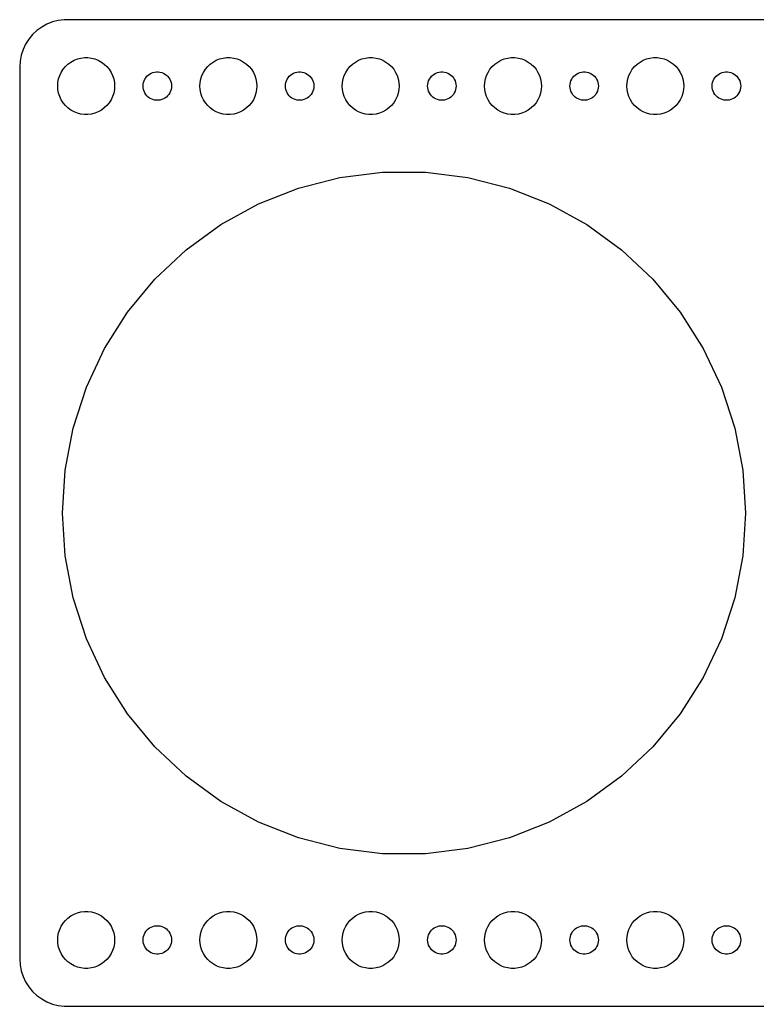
# Model space of a CAD drawing. Header units: metres. Extents: x -194 to 194, y -52 to 52.
# Drawn here: x -194.5 to -116.8, y -52 to 52 of the extents above; entities that cross this region are included whole.
import ezdxf

# ---------------------------------------------------------------- set-up
doc = ezdxf.new("R2010")
doc.units = ezdxf.units.M

msp = doc.modelspace()

# ---------------------------------------------------------------- linework, layer by layer
for p, q in [((-189.814, 51.9901), (-190.437, 51.9114)), ((189.814, 51.9901), (-189.814, 51.9901)), ((-192.179, 51.2216), (-192.687, 50.8526)), ((-191.629, 51.5241), (-192.179, 51.2216)), ((-191.045, 51.7553), (-191.629, 51.5241)), ((-190.437, 51.9114), (-191.045, 51.7553)), ((-193.545, 49.9389), (-193.882, 49.4088)), ((-193.145, 50.4227), (-193.545, 49.9389)), ((-192.687, 50.8526), (-193.145, 50.4227)), ((-193.882, 49.4088), (-194.149, 48.8406)), ((-194.343, 48.2434), (-194.461, 47.6267)), ((-194.149, 48.8406), (-194.343, 48.2434)), ((-188.777, 47.7145), (-188.427, 47.8532)), ((-188.427, 47.8532), (-188.062, 47.9469)), ((-188.062, 47.9469), (-187.688, 47.9941)), ((-187.688, 47.9941), (-187.312, 47.9941)), ((-187.312, 47.9941), (-186.938, 47.9469)), ((-186.938, 47.9469), (-186.573, 47.8532)), ((-186.573, 47.8532), (-186.223, 47.7145)), ((-173.777, 47.7145), (-173.427, 47.8532)), ((-173.427, 47.8532), (-173.062, 47.9469)), ((-173.062, 47.9469), (-172.688, 47.9941)), ((-172.688, 47.9941), (-172.312, 47.9941)), ((-172.312, 47.9941), (-171.938, 47.9469)), ((-171.938, 47.9469), (-171.573, 47.8532)), ((-171.573, 47.8532), (-171.223, 47.7145)), ((-158.777, 47.7145), (-158.427, 47.8532)), ((-158.427, 47.8532), (-158.062, 47.9469)), ((-158.062, 47.9469), (-157.688, 47.9941)), ((-157.688, 47.9941), (-157.312, 47.9941)), ((-157.312, 47.9941), (-156.938, 47.9469)), ((-156.938, 47.9469), (-156.573, 47.8532)), ((-156.573, 47.8532), (-156.223, 47.7145)), ((-143.777, 47.7145), (-143.427, 47.8532)), ((-143.427, 47.8532), (-143.062, 47.9469)), ((-143.062, 47.9469), (-142.688, 47.9941)), ((-142.688, 47.9941), (-142.312, 47.9941)), ((-142.312, 47.9941), (-141.938, 47.9469)), ((-141.938, 47.9469), (-141.573, 47.8532)), ((-141.573, 47.8532), (-141.223, 47.7145)), ((-128.777, 47.7145), (-128.427, 47.8532)), ((-128.427, 47.8532), (-128.062, 47.9469)), ((-128.062, 47.9469), (-127.688, 47.9941)), ((-127.688, 47.9941), (-127.312, 47.9941)), ((-127.312, 47.9941), (-126.938, 47.9469)), ((-126.938, 47.9469), (-126.573, 47.8532)), ((-126.573, 47.8532), (-126.223, 47.7145)), ((-194.461, 47.6267), (-194.5, 47)), ((-194.5, 47), (-194.5, -47)), ((-189.927, 46.7634), (-189.687, 47.0536)), ((-189.687, 47.0536), (-189.412, 47.3115)), ((-189.412, 47.3115), (-189.107, 47.533)), ((-189.107, 47.533), (-188.777, 47.7145)), ((-186.223, 47.7145), (-185.893, 47.533)), ((-185.893, 47.533), (-185.588, 47.3115)), ((-185.588, 47.3115), (-185.313, 47.0536)), ((-185.313, 47.0536), (-185.073, 46.7634)), ((-174.927, 46.7634), (-174.687, 47.0536)), ((-174.687, 47.0536), (-174.412, 47.3115)), ((-174.412, 47.3115), (-174.107, 47.533)), ((-174.107, 47.533), (-173.777, 47.7145)), ((-171.223, 47.7145), (-170.893, 47.533)), ((-170.893, 47.533), (-170.588, 47.3115)), ((-170.588, 47.3115), (-170.313, 47.0536)), ((-170.313, 47.0536), (-170.073, 46.7634)), ((-159.927, 46.7634), (-159.687, 47.0536)), ((-159.687, 47.0536), (-159.412, 47.3115)), ((-159.412, 47.3115), (-159.107, 47.533)), ((-159.107, 47.533), (-158.777, 47.7145)), ((-156.223, 47.7145), (-155.893, 47.533)), ((-155.893, 47.533), (-155.588, 47.3115)), ((-155.588, 47.3115), (-155.313, 47.0536)), ((-155.313, 47.0536), (-155.073, 46.7634)), ((-144.927, 46.7634), (-144.687, 47.0536)), ((-144.687, 47.0536), (-144.412, 47.3115)), ((-144.412, 47.3115), (-144.107, 47.533)), ((-144.107, 47.533), (-143.777, 47.7145)), ((-141.223, 47.7145), (-140.893, 47.533)), ((-140.893, 47.533), (-140.588, 47.3115)), ((-140.588, 47.3115), (-140.313, 47.0536)), ((-140.313, 47.0536), (-140.073, 46.7634)), ((-129.927, 46.7634), (-129.687, 47.0536)), ((-129.687, 47.0536), (-129.412, 47.3115)), ((-129.412, 47.3115), (-129.107, 47.533)), ((-129.107, 47.533), (-128.777, 47.7145)), ((-126.223, 47.7145), (-125.893, 47.533)), ((-125.893, 47.533), (-125.588, 47.3115)), ((-125.588, 47.3115), (-125.313, 47.0536)), ((-125.313, 47.0536), (-125.073, 46.7634)), ((-190.406, 45.7461), (-190.289, 46.1044)), ((-190.289, 46.1044), (-190.129, 46.4453)), ((-190.129, 46.4453), (-189.927, 46.7634)), ((-185.073, 46.7634), (-184.871, 46.4453)), ((-184.871, 46.4453), (-184.711, 46.1044)), ((-184.711, 46.1044), (-184.594, 45.7461)), ((-181.314, 45.7226), (-181.214, 45.8817)), ((-181.214, 45.8817), (-181.093, 46.0268)), ((-181.093, 46.0268), (-180.956, 46.1558)), ((-180.956, 46.1558), (-180.804, 46.2665)), ((-180.804, 46.2665), (-180.639, 46.3572)), ((-180.639, 46.3572), (-180.464, 46.4266)), ((-180.464, 46.4266), (-180.281, 46.4734)), ((-180.281, 46.4734), (-180.094, 46.497)), ((-180.094, 46.497), (-179.906, 46.497)), ((-179.906, 46.497), (-179.719, 46.4734)), ((-179.719, 46.4734), (-179.536, 46.4266)), ((-179.536, 46.4266), (-179.361, 46.3572)), ((-179.361, 46.3572), (-179.196, 46.2665)), ((-179.196, 46.2665), (-179.044, 46.1558)), ((-179.044, 46.1558), (-178.907, 46.0268)), ((-178.907, 46.0268), (-178.786, 45.8817)), ((-178.786, 45.8817), (-178.686, 45.7226)), ((-175.406, 45.7461), (-175.289, 46.1044)), ((-175.289, 46.1044), (-175.129, 46.4453)), ((-175.129, 46.4453), (-174.927, 46.7634)), ((-170.073, 46.7634), (-169.871, 46.4453)), ((-169.871, 46.4453), (-169.711, 46.1044)), ((-169.711, 46.1044), (-169.594, 45.7461)), ((-166.314, 45.7226), (-166.214, 45.8817)), ((-166.214, 45.8817), (-166.093, 46.0268)), ((-166.093, 46.0268), (-165.956, 46.1558)), ((-165.956, 46.1558), (-165.804, 46.2665)), ((-165.804, 46.2665), (-165.639, 46.3572)), ((-165.639, 46.3572), (-165.464, 46.4266)), ((-165.464, 46.4266), (-165.281, 46.4734)), ((-165.281, 46.4734), (-165.094, 46.497)), ((-165.094, 46.497), (-164.906, 46.497)), ((-164.906, 46.497), (-164.719, 46.4734)), ((-164.719, 46.4734), (-164.536, 46.4266)), ((-164.536, 46.4266), (-164.361, 46.3572)), ((-164.361, 46.3572), (-164.196, 46.2665)), ((-164.196, 46.2665), (-164.044, 46.1558)), ((-164.044, 46.1558), (-163.907, 46.0268)), ((-163.907, 46.0268), (-163.786, 45.8817)), ((-163.786, 45.8817), (-163.686, 45.7226)), ((-160.406, 45.7461), (-160.289, 46.1044)), ((-160.289, 46.1044), (-160.129, 46.4453)), ((-160.129, 46.4453), (-159.927, 46.7634)), ((-155.073, 46.7634), (-154.871, 46.4453)), ((-154.871, 46.4453), (-154.711, 46.1044)), ((-154.711, 46.1044), (-154.594, 45.7461)), ((-151.314, 45.7226), (-151.214, 45.8817)), ((-151.214, 45.8817), (-151.093, 46.0268)), ((-151.093, 46.0268), (-150.956, 46.1558)), ((-150.956, 46.1558), (-150.804, 46.2665)), ((-150.804, 46.2665), (-150.639, 46.3572)), ((-150.639, 46.3572), (-150.464, 46.4266)), ((-150.464, 46.4266), (-150.281, 46.4734)), ((-150.281, 46.4734), (-150.094, 46.497)), ((-150.094, 46.497), (-149.906, 46.497)), ((-149.906, 46.497), (-149.719, 46.4734)), ((-149.719, 46.4734), (-149.536, 46.4266)), ((-149.536, 46.4266), (-149.361, 46.3572)), ((-149.361, 46.3572), (-149.196, 46.2665)), ((-149.196, 46.2665), (-149.044, 46.1558)), ((-149.044, 46.1558), (-148.907, 46.0268)), ((-148.907, 46.0268), (-148.786, 45.8817)), ((-148.786, 45.8817), (-148.686, 45.7226)), ((-145.406, 45.7461), (-145.289, 46.1044)), ((-145.289, 46.1044), (-145.129, 46.4453)), ((-145.129, 46.4453), (-144.927, 46.7634)), ((-140.073, 46.7634), (-139.871, 46.4453)), ((-139.871, 46.4453), (-139.711, 46.1044)), ((-139.711, 46.1044), (-139.594, 45.7461)), ((-136.314, 45.7226), (-136.214, 45.8817)), ((-136.214, 45.8817), (-136.093, 46.0268)), ((-136.093, 46.0268), (-135.956, 46.1558)), ((-135.956, 46.1558), (-135.804, 46.2665)), ((-135.804, 46.2665), (-135.639, 46.3572)), ((-135.639, 46.3572), (-135.464, 46.4266)), ((-135.464, 46.4266), (-135.281, 46.4734)), ((-135.281, 46.4734), (-135.094, 46.497)), ((-135.094, 46.497), (-134.906, 46.497)), ((-134.906, 46.497), (-134.719, 46.4734)), ((-134.719, 46.4734), (-134.536, 46.4266)), ((-134.536, 46.4266), (-134.361, 46.3572)), ((-134.361, 46.3572), (-134.196, 46.2665)), ((-134.196, 46.2665), (-134.044, 46.1558)), ((-134.044, 46.1558), (-133.907, 46.0268)), ((-133.907, 46.0268), (-133.786, 45.8817)), ((-133.786, 45.8817), (-133.686, 45.7226)), ((-130.406, 45.7461), (-130.289, 46.1044)), ((-130.289, 46.1044), (-130.129, 46.4453)), ((-130.129, 46.4453), (-129.927, 46.7634)), ((-125.073, 46.7634), (-124.871, 46.4453)), ((-124.871, 46.4453), (-124.711, 46.1044)), ((-124.711, 46.1044), (-124.594, 45.7461)), ((-121.314, 45.7226), (-121.214, 45.8817)), ((-121.214, 45.8817), (-121.093, 46.0268)), ((-121.093, 46.0268), (-120.956, 46.1558)), ((-120.956, 46.1558), (-120.804, 46.2665)), ((-120.804, 46.2665), (-120.639, 46.3572)), ((-120.639, 46.3572), (-120.464, 46.4266)), ((-120.464, 46.4266), (-120.281, 46.4734)), ((-120.281, 46.4734), (-120.094, 46.497)), ((-120.094, 46.497), (-119.906, 46.497)), ((-119.906, 46.497), (-119.719, 46.4734)), ((-119.719, 46.4734), (-119.536, 46.4266)), ((-119.536, 46.4266), (-119.361, 46.3572)), ((-119.361, 46.3572), (-119.196, 46.2665)), ((-119.196, 46.2665), (-119.044, 46.1558)), ((-119.044, 46.1558), (-118.907, 46.0268)), ((-118.907, 46.0268), (-118.786, 45.8817)), ((-118.786, 45.8817), (-118.686, 45.7226)), ((-190.5, 45), (-190.476, 45.376)), ((-190.476, 44.624), (-190.5, 45)), ((-190.476, 45.376), (-190.406, 45.7461)), ((-184.594, 45.7461), (-184.524, 45.376)), ((-184.524, 45.376), (-184.5, 45)), ((-184.5, 45), (-184.524, 44.624)), ((-181.5, 45), (-181.488, 45.188)), ((-181.488, 44.812), (-181.5, 45)), ((-181.488, 45.188), (-181.453, 45.373)), ((-181.453, 44.627), (-181.488, 44.812)), ((-181.453, 45.373), (-181.395, 45.5522)), ((-181.395, 45.5522), (-181.314, 45.7226)), ((-178.686, 45.7226), (-178.605, 45.5522)), ((-178.605, 45.5522), (-178.547, 45.373)), ((-178.547, 45.373), (-178.512, 45.188)), ((-178.512, 44.812), (-178.547, 44.627)), ((-178.512, 45.188), (-178.5, 45)), ((-178.5, 45), (-178.512, 44.812)), ((-175.5, 45), (-175.476, 45.376)), ((-175.476, 44.624), (-175.5, 45)), ((-175.476, 45.376), (-175.406, 45.7461)), ((-169.594, 45.7461), (-169.524, 45.376)), ((-169.524, 45.376), (-169.5, 45)), ((-169.5, 45), (-169.524, 44.624)), ((-166.5, 45), (-166.488, 45.188)), ((-166.488, 44.812), (-166.5, 45)), ((-166.488, 45.188), (-166.453, 45.373)), ((-166.453, 44.627), (-166.488, 44.812)), ((-166.453, 45.373), (-166.395, 45.5522)), ((-166.395, 45.5522), (-166.314, 45.7226)), ((-163.686, 45.7226), (-163.605, 45.5522)), ((-163.605, 45.5522), (-163.547, 45.373)), ((-163.547, 45.373), (-163.512, 45.188)), ((-163.512, 44.812), (-163.547, 44.627)), ((-163.512, 45.188), (-163.5, 45)), ((-163.5, 45), (-163.512, 44.812)), ((-160.5, 45), (-160.476, 45.376)), ((-160.476, 44.624), (-160.5, 45)), ((-160.476, 45.376), (-160.406, 45.7461)), ((-154.594, 45.7461), (-154.524, 45.376)), ((-154.524, 45.376), (-154.5, 45)), ((-154.5, 45), (-154.524, 44.624)), ((-151.5, 45), (-151.488, 45.188)), ((-151.488, 44.812), (-151.5, 45)), ((-151.488, 45.188), (-151.453, 45.373)), ((-151.453, 44.627), (-151.488, 44.812)), ((-151.453, 45.373), (-151.395, 45.5522)), ((-151.395, 45.5522), (-151.314, 45.7226)), ((-148.686, 45.7226), (-148.605, 45.5522)), ((-148.605, 45.5522), (-148.547, 45.373)), ((-148.547, 45.373), (-148.512, 45.188)), ((-148.512, 44.812), (-148.547, 44.627)), ((-148.512, 45.188), (-148.5, 45)), ((-148.5, 45), (-148.512, 44.812)), ((-145.5, 45), (-145.476, 45.376)), ((-145.476, 44.624), (-145.5, 45)), ((-145.476, 45.376), (-145.406, 45.7461)), ((-139.594, 45.7461), (-139.524, 45.376)), ((-139.524, 45.376), (-139.5, 45)), ((-139.5, 45), (-139.524, 44.624)), ((-136.5, 45), (-136.488, 45.188)), ((-136.488, 44.812), (-136.5, 45)), ((-136.488, 45.188), (-136.453, 45.373)), ((-136.453, 44.627), (-136.488, 44.812)), ((-136.453, 45.373), (-136.395, 45.5522)), ((-136.395, 45.5522), (-136.314, 45.7226)), ((-133.686, 45.7226), (-133.605, 45.5522)), ((-133.605, 45.5522), (-133.547, 45.373)), ((-133.547, 45.373), (-133.512, 45.188)), ((-133.512, 44.812), (-133.547, 44.627)), ((-133.512, 45.188), (-133.5, 45)), ((-133.5, 45), (-133.512, 44.812)), ((-130.5, 45), (-130.476, 45.376)), ((-130.476, 44.624), (-130.5, 45)), ((-130.476, 45.376), (-130.406, 45.7461)), ((-124.594, 45.7461), (-124.524, 45.376)), ((-124.524, 45.376), (-124.5, 45)), ((-124.5, 45), (-124.524, 44.624)), ((-121.5, 45), (-121.488, 45.188)), ((-121.488, 44.812), (-121.5, 45)), ((-121.488, 45.188), (-121.453, 45.373)), ((-121.453, 44.627), (-121.488, 44.812)), ((-121.453, 45.373), (-121.395, 45.5522)), ((-121.395, 45.5522), (-121.314, 45.7226)), ((-118.686, 45.7226), (-118.605, 45.5522)), ((-118.605, 45.5522), (-118.547, 45.373)), ((-118.547, 45.373), (-118.512, 45.188)), ((-118.512, 44.812), (-118.547, 44.627)), ((-118.512, 45.188), (-118.5, 45)), ((-118.5, 45), (-118.512, 44.812)), ((-190.406, 44.2539), (-190.476, 44.624)), ((-190.289, 43.8956), (-190.406, 44.2539)), ((-190.129, 43.5547), (-190.289, 43.8956)), ((-184.711, 43.8956), (-184.871, 43.5547)), ((-184.594, 44.2539), (-184.711, 43.8956)), ((-184.524, 44.624), (-184.594, 44.2539)), ((-181.395, 44.4478), (-181.453, 44.627)), ((-181.314, 44.2774), (-181.395, 44.4478)), ((-181.214, 44.1183), (-181.314, 44.2774)), ((-181.093, 43.9732), (-181.214, 44.1183)), ((-180.956, 43.8442), (-181.093, 43.9732)), ((-180.804, 43.7335), (-180.956, 43.8442)), ((-180.639, 43.6428), (-180.804, 43.7335)), ((-179.196, 43.7335), (-179.361, 43.6428)), ((-179.044, 43.8442), (-179.196, 43.7335)), ((-178.907, 43.9732), (-179.044, 43.8442)), ((-178.786, 44.1183), (-178.907, 43.9732)), ((-178.686, 44.2774), (-178.786, 44.1183)), ((-178.605, 44.4478), (-178.686, 44.2774)), ((-178.547, 44.627), (-178.605, 44.4478)), ((-175.406, 44.2539), (-175.476, 44.624)), ((-175.289, 43.8956), (-175.406, 44.2539)), ((-175.129, 43.5547), (-175.289, 43.8956)), ((-169.711, 43.8956), (-169.871, 43.5547)), ((-169.594, 44.2539), (-169.711, 43.8956)), ((-169.524, 44.624), (-169.594, 44.2539)), ((-166.395, 44.4478), (-166.453, 44.627)), ((-166.314, 44.2774), (-166.395, 44.4478)), ((-166.214, 44.1183), (-166.314, 44.2774)), ((-166.093, 43.9732), (-166.214, 44.1183)), ((-165.956, 43.8442), (-166.093, 43.9732)), ((-165.804, 43.7335), (-165.956, 43.8442)), ((-165.639, 43.6428), (-165.804, 43.7335)), ((-164.196, 43.7335), (-164.361, 43.6428)), ((-164.044, 43.8442), (-164.196, 43.7335)), ((-163.907, 43.9732), (-164.044, 43.8442)), ((-163.786, 44.1183), (-163.907, 43.9732)), ((-163.686, 44.2774), (-163.786, 44.1183)), ((-163.605, 44.4478), (-163.686, 44.2774)), ((-163.547, 44.627), (-163.605, 44.4478)), ((-160.406, 44.2539), (-160.476, 44.624)), ((-160.289, 43.8956), (-160.406, 44.2539)), ((-160.129, 43.5547), (-160.289, 43.8956)), ((-154.711, 43.8956), (-154.871, 43.5547)), ((-154.594, 44.2539), (-154.711, 43.8956)), ((-154.524, 44.624), (-154.594, 44.2539)), ((-151.395, 44.4478), (-151.453, 44.627)), ((-151.314, 44.2774), (-151.395, 44.4478)), ((-151.214, 44.1183), (-151.314, 44.2774)), ((-151.093, 43.9732), (-151.214, 44.1183)), ((-150.956, 43.8442), (-151.093, 43.9732)), ((-150.804, 43.7335), (-150.956, 43.8442)), ((-150.639, 43.6428), (-150.804, 43.7335)), ((-149.196, 43.7335), (-149.361, 43.6428)), ((-149.044, 43.8442), (-149.196, 43.7335)), ((-148.907, 43.9732), (-149.044, 43.8442)), ((-148.786, 44.1183), (-148.907, 43.9732)), ((-148.686, 44.2774), (-148.786, 44.1183)), ((-148.605, 44.4478), (-148.686, 44.2774)), ((-148.547, 44.627), (-148.605, 44.4478)), ((-145.406, 44.2539), (-145.476, 44.624)), ((-145.289, 43.8956), (-145.406, 44.2539)), ((-145.129, 43.5547), (-145.289, 43.8956)), ((-139.711, 43.8956), (-139.871, 43.5547)), ((-139.594, 44.2539), (-139.711, 43.8956)), ((-139.524, 44.624), (-139.594, 44.2539)), ((-136.395, 44.4478), (-136.453, 44.627)), ((-136.314, 44.2774), (-136.395, 44.4478)), ((-136.214, 44.1183), (-136.314, 44.2774)), ((-136.093, 43.9732), (-136.214, 44.1183)), ((-135.956, 43.8442), (-136.093, 43.9732)), ((-135.804, 43.7335), (-135.956, 43.8442)), ((-135.639, 43.6428), (-135.804, 43.7335)), ((-134.196, 43.7335), (-134.361, 43.6428)), ((-134.044, 43.8442), (-134.196, 43.7335)), ((-133.907, 43.9732), (-134.044, 43.8442)), ((-133.786, 44.1183), (-133.907, 43.9732)), ((-133.686, 44.2774), (-133.786, 44.1183)), ((-133.605, 44.4478), (-133.686, 44.2774)), ((-133.547, 44.627), (-133.605, 44.4478)), ((-130.406, 44.2539), (-130.476, 44.624)), ((-130.289, 43.8956), (-130.406, 44.2539)), ((-130.129, 43.5547), (-130.289, 43.8956)), ((-124.711, 43.8956), (-124.871, 43.5547)), ((-124.594, 44.2539), (-124.711, 43.8956)), ((-124.524, 44.624), (-124.594, 44.2539)), ((-121.395, 44.4478), (-121.453, 44.627)), ((-121.314, 44.2774), (-121.395, 44.4478)), ((-121.214, 44.1183), (-121.314, 44.2774)), ((-121.093, 43.9732), (-121.214, 44.1183)), ((-120.956, 43.8442), (-121.093, 43.9732)), ((-120.804, 43.7335), (-120.956, 43.8442)), ((-120.639, 43.6428), (-120.804, 43.7335)), ((-119.196, 43.7335), (-119.361, 43.6428)), ((-119.044, 43.8442), (-119.196, 43.7335)), ((-118.907, 43.9732), (-119.044, 43.8442)), ((-118.786, 44.1183), (-118.907, 43.9732)), ((-118.686, 44.2774), (-118.786, 44.1183)), ((-118.605, 44.4478), (-118.686, 44.2774)), ((-118.547, 44.627), (-118.605, 44.4478)), ((-189.927, 43.2366), (-190.129, 43.5547)), ((-189.687, 42.9464), (-189.927, 43.2366)), ((-189.412, 42.6885), (-189.687, 42.9464)), ((-189.107, 42.467), (-189.412, 42.6885)), ((-185.588, 42.6885), (-185.893, 42.467)), ((-185.313, 42.9464), (-185.588, 42.6885)), ((-185.073, 43.2366), (-185.313, 42.9464)), ((-184.871, 43.5547), (-185.073, 43.2366)), ((-180.464, 43.5734), (-180.639, 43.6428)), ((-180.281, 43.5266), (-180.464, 43.5734)), ((-180.094, 43.503), (-180.281, 43.5266)), ((-179.906, 43.503), (-180.094, 43.503)), ((-179.719, 43.5266), (-179.906, 43.503)), ((-179.536, 43.5734), (-179.719, 43.5266)), ((-179.361, 43.6428), (-179.536, 43.5734)), ((-174.927, 43.2366), (-175.129, 43.5547)), ((-174.687, 42.9464), (-174.927, 43.2366)), ((-174.412, 42.6885), (-174.687, 42.9464)), ((-174.107, 42.467), (-174.412, 42.6885)), ((-170.588, 42.6885), (-170.893, 42.467)), ((-170.313, 42.9464), (-170.588, 42.6885)), ((-170.073, 43.2366), (-170.313, 42.9464)), ((-169.871, 43.5547), (-170.073, 43.2366)), ((-165.464, 43.5734), (-165.639, 43.6428)), ((-165.281, 43.5266), (-165.464, 43.5734)), ((-165.094, 43.503), (-165.281, 43.5266)), ((-164.906, 43.503), (-165.094, 43.503)), ((-164.719, 43.5266), (-164.906, 43.503)), ((-164.536, 43.5734), (-164.719, 43.5266)), ((-164.361, 43.6428), (-164.536, 43.5734)), ((-159.927, 43.2366), (-160.129, 43.5547)), ((-159.687, 42.9464), (-159.927, 43.2366)), ((-159.412, 42.6885), (-159.687, 42.9464)), ((-159.107, 42.467), (-159.412, 42.6885)), ((-155.588, 42.6885), (-155.893, 42.467)), ((-155.313, 42.9464), (-155.588, 42.6885)), ((-155.073, 43.2366), (-155.313, 42.9464)), ((-154.871, 43.5547), (-155.073, 43.2366)), ((-150.464, 43.5734), (-150.639, 43.6428)), ((-150.281, 43.5266), (-150.464, 43.5734)), ((-150.094, 43.503), (-150.281, 43.5266)), ((-149.906, 43.503), (-150.094, 43.503)), ((-149.719, 43.5266), (-149.906, 43.503)), ((-149.536, 43.5734), (-149.719, 43.5266)), ((-149.361, 43.6428), (-149.536, 43.5734)), ((-144.927, 43.2366), (-145.129, 43.5547)), ((-144.687, 42.9464), (-144.927, 43.2366)), ((-144.412, 42.6885), (-144.687, 42.9464)), ((-144.107, 42.467), (-144.412, 42.6885)), ((-140.588, 42.6885), (-140.893, 42.467)), ((-140.313, 42.9464), (-140.588, 42.6885)), ((-140.073, 43.2366), (-140.313, 42.9464)), ((-139.871, 43.5547), (-140.073, 43.2366)), ((-135.464, 43.5734), (-135.639, 43.6428)), ((-135.281, 43.5266), (-135.464, 43.5734)), ((-135.094, 43.503), (-135.281, 43.5266)), ((-134.906, 43.503), (-135.094, 43.503)), ((-134.719, 43.5266), (-134.906, 43.503)), ((-134.536, 43.5734), (-134.719, 43.5266)), ((-134.361, 43.6428), (-134.536, 43.5734)), ((-129.927, 43.2366), (-130.129, 43.5547)), ((-129.687, 42.9464), (-129.927, 43.2366)), ((-129.412, 42.6885), (-129.687, 42.9464)), ((-129.107, 42.467), (-129.412, 42.6885)), ((-125.588, 42.6885), (-125.893, 42.467)), ((-125.313, 42.9464), (-125.588, 42.6885)), ((-125.073, 43.2366), (-125.313, 42.9464)), ((-124.871, 43.5547), (-125.073, 43.2366)), ((-120.464, 43.5734), (-120.639, 43.6428)), ((-120.281, 43.5266), (-120.464, 43.5734)), ((-120.094, 43.503), (-120.281, 43.5266)), ((-119.906, 43.503), (-120.094, 43.503)), ((-119.719, 43.5266), (-119.906, 43.503)), ((-119.536, 43.5734), (-119.719, 43.5266)), ((-119.361, 43.6428), (-119.536, 43.5734)), ((-188.777, 42.2855), (-189.107, 42.467)), ((-188.427, 42.1468), (-188.777, 42.2855)), ((-188.062, 42.0531), (-188.427, 42.1468)), ((-187.688, 42.0059), (-188.062, 42.0531)), ((-187.312, 42.0059), (-187.688, 42.0059)), ((-186.938, 42.0531), (-187.312, 42.0059)), ((-186.573, 42.1468), (-186.938, 42.0531)), ((-186.223, 42.2855), (-186.573, 42.1468)), ((-185.893, 42.467), (-186.223, 42.2855)), ((-173.777, 42.2855), (-174.107, 42.467)), ((-173.427, 42.1468), (-173.777, 42.2855)), ((-173.062, 42.0531), (-173.427, 42.1468)), ((-172.688, 42.0059), (-173.062, 42.0531)), ((-172.312, 42.0059), (-172.688, 42.0059)), ((-171.938, 42.0531), (-172.312, 42.0059)), ((-171.573, 42.1468), (-171.938, 42.0531)), ((-171.223, 42.2855), (-171.573, 42.1468)), ((-170.893, 42.467), (-171.223, 42.2855)), ((-158.777, 42.2855), (-159.107, 42.467)), ((-158.427, 42.1468), (-158.777, 42.2855)), ((-158.062, 42.0531), (-158.427, 42.1468)), ((-157.688, 42.0059), (-158.062, 42.0531)), ((-157.312, 42.0059), (-157.688, 42.0059)), ((-156.938, 42.0531), (-157.312, 42.0059)), ((-156.573, 42.1468), (-156.938, 42.0531)), ((-156.223, 42.2855), (-156.573, 42.1468)), ((-155.893, 42.467), (-156.223, 42.2855)), ((-143.777, 42.2855), (-144.107, 42.467)), ((-143.427, 42.1468), (-143.777, 42.2855)), ((-143.062, 42.0531), (-143.427, 42.1468)), ((-142.688, 42.0059), (-143.062, 42.0531)), ((-142.312, 42.0059), (-142.688, 42.0059)), ((-141.938, 42.0531), (-142.312, 42.0059)), ((-141.573, 42.1468), (-141.938, 42.0531)), ((-141.223, 42.2855), (-141.573, 42.1468)), ((-140.893, 42.467), (-141.223, 42.2855)), ((-128.777, 42.2855), (-129.107, 42.467)), ((-128.427, 42.1468), (-128.777, 42.2855)), ((-128.062, 42.0531), (-128.427, 42.1468)), ((-127.688, 42.0059), (-128.062, 42.0531)), ((-127.312, 42.0059), (-127.688, 42.0059)), ((-126.938, 42.0531), (-127.312, 42.0059)), ((-126.573, 42.1468), (-126.938, 42.0531)), ((-126.223, 42.2855), (-126.573, 42.1468)), ((-125.893, 42.467), (-126.223, 42.2855)), ((-165.125, 34.238), (-160.746, 35.3623)), ((-160.746, 35.3623), (-156.26, 35.929)), ((-156.26, 35.929), (-151.74, 35.929)), ((-151.74, 35.929), (-147.254, 35.3623)), ((-147.254, 35.3623), (-142.875, 34.238)), ((-169.328, 32.5738), (-165.125, 34.238)), ((-142.875, 34.238), (-138.672, 32.5738)), ((-173.29, 30.3958), (-169.328, 32.5738)), ((-138.672, 32.5738), (-134.71, 30.3958)), ((-176.947, 27.7385), (-173.29, 30.3958)), ((-134.71, 30.3958), (-131.053, 27.7385)), ((-180.243, 24.6437), (-176.947, 27.7385)), ((-131.053, 27.7385), (-127.757, 24.6437)), ((-183.125, 21.1603), (-180.243, 24.6437)), ((-127.757, 24.6437), (-124.875, 21.1603)), ((-185.547, 17.3431), (-183.125, 21.1603)), ((-124.875, 21.1603), (-122.453, 17.3431)), ((-187.472, 13.2525), (-185.547, 17.3431)), ((-122.453, 17.3431), (-120.528, 13.2525)), ((-188.869, 8.95284), (-187.472, 13.2525)), ((-120.528, 13.2525), (-119.131, 8.95284)), ((-189.716, 4.51199), (-188.869, 8.95284)), ((-119.131, 8.95284), (-118.284, 4.51199)), ((-190, 0), (-189.716, 4.51199)), ((-118.284, 4.51199), (-118, 0)), ((-189.716, -4.51199), (-190, 0)), ((-118, 0), (-118.284, -4.51199)), ((-188.869, -8.95284), (-189.716, -4.51199)), ((-118.284, -4.51199), (-119.131, -8.95284)), ((-187.472, -13.2525), (-188.869, -8.95284)), ((-119.131, -8.95284), (-120.528, -13.2525)), ((-185.547, -17.3431), (-187.472, -13.2525)), ((-120.528, -13.2525), (-122.453, -17.3431)), ((-183.125, -21.1603), (-185.547, -17.3431)), ((-122.453, -17.3431), (-124.875, -21.1603)), ((-180.243, -24.6437), (-183.125, -21.1603)), ((-124.875, -21.1603), (-127.757, -24.6437)), ((-176.947, -27.7385), (-180.243, -24.6437)), ((-127.757, -24.6437), (-131.053, -27.7385)), ((-173.29, -30.3958), (-176.947, -27.7385)), ((-131.053, -27.7385), (-134.71, -30.3958)), ((-169.328, -32.5738), (-173.29, -30.3958)), ((-134.71, -30.3958), (-138.672, -32.5738)), ((-165.125, -34.238), (-169.328, -32.5738)), ((-138.672, -32.5738), (-142.875, -34.238)), ((-160.746, -35.3623), (-165.125, -34.238)), ((-142.875, -34.238), (-147.254, -35.3623)), ((-156.26, -35.929), (-160.746, -35.3623)), ((-151.74, -35.929), (-156.26, -35.929)), ((-147.254, -35.3623), (-151.74, -35.929)), ((-189.412, -42.6885), (-189.107, -42.467)), ((-189.107, -42.467), (-188.777, -42.2855)), ((-188.777, -42.2855), (-188.427, -42.1468)), ((-188.427, -42.1468), (-188.062, -42.0531)), ((-188.062, -42.0531), (-187.688, -42.0059)), ((-187.688, -42.0059), (-187.312, -42.0059)), ((-187.312, -42.0059), (-186.938, -42.0531)), ((-186.938, -42.0531), (-186.573, -42.1468)), ((-186.573, -42.1468), (-186.223, -42.2855)), ((-186.223, -42.2855), (-185.893, -42.467)), ((-185.893, -42.467), (-185.588, -42.6885)), ((-174.412, -42.6885), (-174.107, -42.467)), ((-174.107, -42.467), (-173.777, -42.2855)), ((-173.777, -42.2855), (-173.427, -42.1468)), ((-173.427, -42.1468), (-173.062, -42.0531)), ((-173.062, -42.0531), (-172.688, -42.0059)), ((-172.688, -42.0059), (-172.312, -42.0059)), ((-172.312, -42.0059), (-171.938, -42.0531)), ((-171.938, -42.0531), (-171.573, -42.1468)), ((-171.573, -42.1468), (-171.223, -42.2855)), ((-171.223, -42.2855), (-170.893, -42.467)), ((-170.893, -42.467), (-170.588, -42.6885)), ((-159.412, -42.6885), (-159.107, -42.467)), ((-159.107, -42.467), (-158.777, -42.2855)), ((-158.777, -42.2855), (-158.427, -42.1468)), ((-158.427, -42.1468), (-158.062, -42.0531)), ((-158.062, -42.0531), (-157.688, -42.0059)), ((-157.688, -42.0059), (-157.312, -42.0059)), ((-157.312, -42.0059), (-156.938, -42.0531)), ((-156.938, -42.0531), (-156.573, -42.1468)), ((-156.573, -42.1468), (-156.223, -42.2855)), ((-156.223, -42.2855), (-155.893, -42.467)), ((-155.893, -42.467), (-155.588, -42.6885)), ((-144.412, -42.6885), (-144.107, -42.467)), ((-144.107, -42.467), (-143.777, -42.2855)), ((-143.777, -42.2855), (-143.427, -42.1468)), ((-143.427, -42.1468), (-143.062, -42.0531)), ((-143.062, -42.0531), (-142.688, -42.0059)), ((-142.688, -42.0059), (-142.312, -42.0059)), ((-142.312, -42.0059), (-141.938, -42.0531)), ((-141.938, -42.0531), (-141.573, -42.1468)), ((-141.573, -42.1468), (-141.223, -42.2855)), ((-141.223, -42.2855), (-140.893, -42.467)), ((-140.893, -42.467), (-140.588, -42.6885)), ((-129.412, -42.6885), (-129.107, -42.467)), ((-129.107, -42.467), (-128.777, -42.2855)), ((-128.777, -42.2855), (-128.427, -42.1468)), ((-128.427, -42.1468), (-128.062, -42.0531)), ((-128.062, -42.0531), (-127.688, -42.0059)), ((-127.688, -42.0059), (-127.312, -42.0059)), ((-127.312, -42.0059), (-126.938, -42.0531)), ((-126.938, -42.0531), (-126.573, -42.1468)), ((-126.573, -42.1468), (-126.223, -42.2855)), ((-126.223, -42.2855), (-125.893, -42.467)), ((-125.893, -42.467), (-125.588, -42.6885)), ((-190.289, -43.8956), (-190.129, -43.5547)), ((-190.129, -43.5547), (-189.927, -43.2366)), ((-189.927, -43.2366), (-189.687, -42.9464)), ((-189.687, -42.9464), (-189.412, -42.6885)), ((-185.588, -42.6885), (-185.313, -42.9464)), ((-185.313, -42.9464), (-185.073, -43.2366)), ((-185.073, -43.2366), (-184.871, -43.5547)), ((-184.871, -43.5547), (-184.711, -43.8956)), ((-180.804, -43.7335), (-180.639, -43.6428)), ((-180.639, -43.6428), (-180.464, -43.5734)), ((-180.464, -43.5734), (-180.281, -43.5266)), ((-180.281, -43.5266), (-180.094, -43.503)), ((-180.094, -43.503), (-179.906, -43.503)), ((-179.906, -43.503), (-179.719, -43.5266)), ((-179.719, -43.5266), (-179.536, -43.5734)), ((-179.536, -43.5734), (-179.361, -43.6428)), ((-179.361, -43.6428), (-179.196, -43.7335)), ((-175.289, -43.8956), (-175.129, -43.5547)), ((-175.129, -43.5547), (-174.927, -43.2366)), ((-174.927, -43.2366), (-174.687, -42.9464)), ((-174.687, -42.9464), (-174.412, -42.6885)), ((-170.588, -42.6885), (-170.313, -42.9464)), ((-170.313, -42.9464), (-170.073, -43.2366)), ((-170.073, -43.2366), (-169.871, -43.5547)), ((-169.871, -43.5547), (-169.711, -43.8956)), ((-165.804, -43.7335), (-165.639, -43.6428)), ((-165.639, -43.6428), (-165.464, -43.5734)), ((-165.464, -43.5734), (-165.281, -43.5266)), ((-165.281, -43.5266), (-165.094, -43.503)), ((-165.094, -43.503), (-164.906, -43.503)), ((-164.906, -43.503), (-164.719, -43.5266)), ((-164.719, -43.5266), (-164.536, -43.5734)), ((-164.536, -43.5734), (-164.361, -43.6428)), ((-164.361, -43.6428), (-164.196, -43.7335)), ((-160.289, -43.8956), (-160.129, -43.5547)), ((-160.129, -43.5547), (-159.927, -43.2366)), ((-159.927, -43.2366), (-159.687, -42.9464)), ((-159.687, -42.9464), (-159.412, -42.6885)), ((-155.588, -42.6885), (-155.313, -42.9464)), ((-155.313, -42.9464), (-155.073, -43.2366)), ((-155.073, -43.2366), (-154.871, -43.5547)), ((-154.871, -43.5547), (-154.711, -43.8956)), ((-150.804, -43.7335), (-150.639, -43.6428)), ((-150.639, -43.6428), (-150.464, -43.5734)), ((-150.464, -43.5734), (-150.281, -43.5266)), ((-150.281, -43.5266), (-150.094, -43.503)), ((-150.094, -43.503), (-149.906, -43.503)), ((-149.906, -43.503), (-149.719, -43.5266)), ((-149.719, -43.5266), (-149.536, -43.5734)), ((-149.536, -43.5734), (-149.361, -43.6428)), ((-149.361, -43.6428), (-149.196, -43.7335)), ((-145.289, -43.8956), (-145.129, -43.5547)), ((-145.129, -43.5547), (-144.927, -43.2366)), ((-144.927, -43.2366), (-144.687, -42.9464)), ((-144.687, -42.9464), (-144.412, -42.6885)), ((-140.588, -42.6885), (-140.313, -42.9464)), ((-140.313, -42.9464), (-140.073, -43.2366)), ((-140.073, -43.2366), (-139.871, -43.5547)), ((-139.871, -43.5547), (-139.711, -43.8956)), ((-135.804, -43.7335), (-135.639, -43.6428)), ((-135.639, -43.6428), (-135.464, -43.5734)), ((-135.464, -43.5734), (-135.281, -43.5266)), ((-135.281, -43.5266), (-135.094, -43.503)), ((-135.094, -43.503), (-134.906, -43.503)), ((-134.906, -43.503), (-134.719, -43.5266)), ((-134.719, -43.5266), (-134.536, -43.5734)), ((-134.536, -43.5734), (-134.361, -43.6428)), ((-134.361, -43.6428), (-134.196, -43.7335)), ((-130.289, -43.8956), (-130.129, -43.5547)), ((-130.129, -43.5547), (-129.927, -43.2366)), ((-129.927, -43.2366), (-129.687, -42.9464)), ((-129.687, -42.9464), (-129.412, -42.6885)), ((-125.588, -42.6885), (-125.313, -42.9464)), ((-125.313, -42.9464), (-125.073, -43.2366)), ((-125.073, -43.2366), (-124.871, -43.5547)), ((-124.871, -43.5547), (-124.711, -43.8956)), ((-120.804, -43.7335), (-120.639, -43.6428)), ((-120.639, -43.6428), (-120.464, -43.5734)), ((-120.464, -43.5734), (-120.281, -43.5266)), ((-120.281, -43.5266), (-120.094, -43.503)), ((-120.094, -43.503), (-119.906, -43.503)), ((-119.906, -43.503), (-119.719, -43.5266)), ((-119.719, -43.5266), (-119.536, -43.5734)), ((-119.536, -43.5734), (-119.361, -43.6428)), ((-119.361, -43.6428), (-119.196, -43.7335)), ((-190.5, -45), (-190.476, -44.624)), ((-190.476, -44.624), (-190.406, -44.2539)), ((-190.406, -44.2539), (-190.289, -43.8956)), ((-184.711, -43.8956), (-184.594, -44.2539)), ((-184.594, -44.2539), (-184.524, -44.624)), ((-184.524, -44.624), (-184.5, -45)), ((-181.488, -44.812), (-181.453, -44.627)), ((-181.453, -44.627), (-181.395, -44.4478)), ((-181.395, -44.4478), (-181.314, -44.2774)), ((-181.314, -44.2774), (-181.214, -44.1183)), ((-181.214, -44.1183), (-181.093, -43.9732)), ((-181.093, -43.9732), (-180.956, -43.8442)), ((-180.956, -43.8442), (-180.804, -43.7335)), ((-179.196, -43.7335), (-179.044, -43.8442)), ((-179.044, -43.8442), (-178.907, -43.9732)), ((-178.907, -43.9732), (-178.786, -44.1183)), ((-178.786, -44.1183), (-178.686, -44.2774)), ((-178.686, -44.2774), (-178.605, -44.4478)), ((-178.605, -44.4478), (-178.547, -44.627)), ((-178.547, -44.627), (-178.512, -44.812)), ((-175.5, -45), (-175.476, -44.624)), ((-175.476, -44.624), (-175.406, -44.2539)), ((-175.406, -44.2539), (-175.289, -43.8956)), ((-169.711, -43.8956), (-169.594, -44.2539)), ((-169.594, -44.2539), (-169.524, -44.624)), ((-169.524, -44.624), (-169.5, -45)), ((-166.488, -44.812), (-166.453, -44.627)), ((-166.453, -44.627), (-166.395, -44.4478)), ((-166.395, -44.4478), (-166.314, -44.2774)), ((-166.314, -44.2774), (-166.214, -44.1183)), ((-166.214, -44.1183), (-166.093, -43.9732)), ((-166.093, -43.9732), (-165.956, -43.8442)), ((-165.956, -43.8442), (-165.804, -43.7335)), ((-164.196, -43.7335), (-164.044, -43.8442)), ((-164.044, -43.8442), (-163.907, -43.9732)), ((-163.907, -43.9732), (-163.786, -44.1183)), ((-163.786, -44.1183), (-163.686, -44.2774)), ((-163.686, -44.2774), (-163.605, -44.4478)), ((-163.605, -44.4478), (-163.547, -44.627)), ((-163.547, -44.627), (-163.512, -44.812)), ((-160.5, -45), (-160.476, -44.624)), ((-160.476, -44.624), (-160.406, -44.2539)), ((-160.406, -44.2539), (-160.289, -43.8956)), ((-154.711, -43.8956), (-154.594, -44.2539)), ((-154.594, -44.2539), (-154.524, -44.624)), ((-154.524, -44.624), (-154.5, -45)), ((-151.488, -44.812), (-151.453, -44.627)), ((-151.453, -44.627), (-151.395, -44.4478)), ((-151.395, -44.4478), (-151.314, -44.2774)), ((-151.314, -44.2774), (-151.214, -44.1183)), ((-151.214, -44.1183), (-151.093, -43.9732)), ((-151.093, -43.9732), (-150.956, -43.8442)), ((-150.956, -43.8442), (-150.804, -43.7335)), ((-149.196, -43.7335), (-149.044, -43.8442)), ((-149.044, -43.8442), (-148.907, -43.9732)), ((-148.907, -43.9732), (-148.786, -44.1183)), ((-148.786, -44.1183), (-148.686, -44.2774)), ((-148.686, -44.2774), (-148.605, -44.4478)), ((-148.605, -44.4478), (-148.547, -44.627)), ((-148.547, -44.627), (-148.512, -44.812)), ((-145.5, -45), (-145.476, -44.624)), ((-145.476, -44.624), (-145.406, -44.2539)), ((-145.406, -44.2539), (-145.289, -43.8956)), ((-139.711, -43.8956), (-139.594, -44.2539)), ((-139.594, -44.2539), (-139.524, -44.624)), ((-139.524, -44.624), (-139.5, -45)), ((-136.488, -44.812), (-136.453, -44.627)), ((-136.453, -44.627), (-136.395, -44.4478)), ((-136.395, -44.4478), (-136.314, -44.2774)), ((-136.314, -44.2774), (-136.214, -44.1183)), ((-136.214, -44.1183), (-136.093, -43.9732)), ((-136.093, -43.9732), (-135.956, -43.8442)), ((-135.956, -43.8442), (-135.804, -43.7335)), ((-134.196, -43.7335), (-134.044, -43.8442)), ((-134.044, -43.8442), (-133.907, -43.9732)), ((-133.907, -43.9732), (-133.786, -44.1183)), ((-133.786, -44.1183), (-133.686, -44.2774)), ((-133.686, -44.2774), (-133.605, -44.4478)), ((-133.605, -44.4478), (-133.547, -44.627)), ((-133.547, -44.627), (-133.512, -44.812)), ((-130.5, -45), (-130.476, -44.624)), ((-130.476, -44.624), (-130.406, -44.2539)), ((-130.406, -44.2539), (-130.289, -43.8956)), ((-124.711, -43.8956), (-124.594, -44.2539)), ((-124.594, -44.2539), (-124.524, -44.624)), ((-124.524, -44.624), (-124.5, -45)), ((-121.488, -44.812), (-121.453, -44.627)), ((-121.453, -44.627), (-121.395, -44.4478)), ((-121.395, -44.4478), (-121.314, -44.2774)), ((-121.314, -44.2774), (-121.214, -44.1183)), ((-121.214, -44.1183), (-121.093, -43.9732)), ((-121.093, -43.9732), (-120.956, -43.8442)), ((-120.956, -43.8442), (-120.804, -43.7335)), ((-119.196, -43.7335), (-119.044, -43.8442)), ((-119.044, -43.8442), (-118.907, -43.9732)), ((-118.907, -43.9732), (-118.786, -44.1183)), ((-118.786, -44.1183), (-118.686, -44.2774)), ((-118.686, -44.2774), (-118.605, -44.4478)), ((-118.605, -44.4478), (-118.547, -44.627)), ((-118.547, -44.627), (-118.512, -44.812)), ((-190.476, -45.376), (-190.5, -45)), ((-190.406, -45.7461), (-190.476, -45.376)), ((-190.289, -46.1044), (-190.406, -45.7461)), ((-184.594, -45.7461), (-184.711, -46.1044)), ((-184.524, -45.376), (-184.594, -45.7461)), ((-184.5, -45), (-184.524, -45.376)), ((-181.5, -45), (-181.488, -44.812)), ((-181.488, -45.188), (-181.5, -45)), ((-181.453, -45.373), (-181.488, -45.188)), ((-181.395, -45.5522), (-181.453, -45.373)), ((-181.314, -45.7226), (-181.395, -45.5522)), ((-181.214, -45.8817), (-181.314, -45.7226)), ((-178.686, -45.7226), (-178.786, -45.8817)), ((-178.605, -45.5522), (-178.686, -45.7226)), ((-178.547, -45.373), (-178.605, -45.5522)), ((-178.512, -45.188), (-178.547, -45.373)), ((-178.512, -44.812), (-178.5, -45)), ((-178.5, -45), (-178.512, -45.188)), ((-175.476, -45.376), (-175.5, -45)), ((-175.406, -45.7461), (-175.476, -45.376)), ((-175.289, -46.1044), (-175.406, -45.7461)), ((-169.594, -45.7461), (-169.711, -46.1044)), ((-169.524, -45.376), (-169.594, -45.7461)), ((-169.5, -45), (-169.524, -45.376)), ((-166.5, -45), (-166.488, -44.812)), ((-166.488, -45.188), (-166.5, -45)), ((-166.453, -45.373), (-166.488, -45.188)), ((-166.395, -45.5522), (-166.453, -45.373)), ((-166.314, -45.7226), (-166.395, -45.5522)), ((-166.214, -45.8817), (-166.314, -45.7226)), ((-163.686, -45.7226), (-163.786, -45.8817)), ((-163.605, -45.5522), (-163.686, -45.7226)), ((-163.547, -45.373), (-163.605, -45.5522)), ((-163.512, -45.188), (-163.547, -45.373)), ((-163.512, -44.812), (-163.5, -45)), ((-163.5, -45), (-163.512, -45.188)), ((-160.476, -45.376), (-160.5, -45)), ((-160.406, -45.7461), (-160.476, -45.376)), ((-160.289, -46.1044), (-160.406, -45.7461)), ((-154.594, -45.7461), (-154.711, -46.1044)), ((-154.524, -45.376), (-154.594, -45.7461)), ((-154.5, -45), (-154.524, -45.376)), ((-151.5, -45), (-151.488, -44.812)), ((-151.488, -45.188), (-151.5, -45)), ((-151.453, -45.373), (-151.488, -45.188)), ((-151.395, -45.5522), (-151.453, -45.373)), ((-151.314, -45.7226), (-151.395, -45.5522)), ((-151.214, -45.8817), (-151.314, -45.7226)), ((-148.686, -45.7226), (-148.786, -45.8817)), ((-148.605, -45.5522), (-148.686, -45.7226)), ((-148.547, -45.373), (-148.605, -45.5522)), ((-148.512, -45.188), (-148.547, -45.373)), ((-148.512, -44.812), (-148.5, -45)), ((-148.5, -45), (-148.512, -45.188)), ((-145.476, -45.376), (-145.5, -45)), ((-145.406, -45.7461), (-145.476, -45.376)), ((-145.289, -46.1044), (-145.406, -45.7461)), ((-139.594, -45.7461), (-139.711, -46.1044)), ((-139.524, -45.376), (-139.594, -45.7461)), ((-139.5, -45), (-139.524, -45.376)), ((-136.5, -45), (-136.488, -44.812)), ((-136.488, -45.188), (-136.5, -45)), ((-136.453, -45.373), (-136.488, -45.188)), ((-136.395, -45.5522), (-136.453, -45.373)), ((-136.314, -45.7226), (-136.395, -45.5522)), ((-136.214, -45.8817), (-136.314, -45.7226)), ((-133.686, -45.7226), (-133.786, -45.8817)), ((-133.605, -45.5522), (-133.686, -45.7226)), ((-133.547, -45.373), (-133.605, -45.5522)), ((-133.512, -45.188), (-133.547, -45.373)), ((-133.512, -44.812), (-133.5, -45)), ((-133.5, -45), (-133.512, -45.188)), ((-130.476, -45.376), (-130.5, -45)), ((-130.406, -45.7461), (-130.476, -45.376)), ((-130.289, -46.1044), (-130.406, -45.7461)), ((-124.594, -45.7461), (-124.711, -46.1044)), ((-124.524, -45.376), (-124.594, -45.7461)), ((-124.5, -45), (-124.524, -45.376)), ((-121.5, -45), (-121.488, -44.812)), ((-121.488, -45.188), (-121.5, -45)), ((-121.453, -45.373), (-121.488, -45.188)), ((-121.395, -45.5522), (-121.453, -45.373)), ((-121.314, -45.7226), (-121.395, -45.5522)), ((-121.214, -45.8817), (-121.314, -45.7226)), ((-118.686, -45.7226), (-118.786, -45.8817)), ((-118.605, -45.5522), (-118.686, -45.7226)), ((-118.547, -45.373), (-118.605, -45.5522)), ((-118.512, -45.188), (-118.547, -45.373)), ((-118.512, -44.812), (-118.5, -45)), ((-118.5, -45), (-118.512, -45.188)), ((-190.129, -46.4453), (-190.289, -46.1044)), ((-189.927, -46.7634), (-190.129, -46.4453)), ((-189.687, -47.0536), (-189.927, -46.7634)), ((-185.073, -46.7634), (-185.313, -47.0536)), ((-184.871, -46.4453), (-185.073, -46.7634)), ((-184.711, -46.1044), (-184.871, -46.4453)), ((-181.093, -46.0268), (-181.214, -45.8817)), ((-180.956, -46.1558), (-181.093, -46.0268)), ((-180.804, -46.2665), (-180.956, -46.1558)), ((-180.639, -46.3572), (-180.804, -46.2665)), ((-180.464, -46.4266), (-180.639, -46.3572)), ((-180.281, -46.4734), (-180.464, -46.4266)), ((-180.094, -46.497), (-180.281, -46.4734)), ((-179.906, -46.497), (-180.094, -46.497)), ((-179.719, -46.4734), (-179.906, -46.497)), ((-179.536, -46.4266), (-179.719, -46.4734)), ((-179.361, -46.3572), (-179.536, -46.4266)), ((-179.196, -46.2665), (-179.361, -46.3572)), ((-179.044, -46.1558), (-179.196, -46.2665)), ((-178.907, -46.0268), (-179.044, -46.1558)), ((-178.786, -45.8817), (-178.907, -46.0268)), ((-175.129, -46.4453), (-175.289, -46.1044)), ((-174.927, -46.7634), (-175.129, -46.4453)), ((-174.687, -47.0536), (-174.927, -46.7634)), ((-170.073, -46.7634), (-170.313, -47.0536)), ((-169.871, -46.4453), (-170.073, -46.7634)), ((-169.711, -46.1044), (-169.871, -46.4453)), ((-166.093, -46.0268), (-166.214, -45.8817)), ((-165.956, -46.1558), (-166.093, -46.0268)), ((-165.804, -46.2665), (-165.956, -46.1558)), ((-165.639, -46.3572), (-165.804, -46.2665)), ((-165.464, -46.4266), (-165.639, -46.3572)), ((-165.281, -46.4734), (-165.464, -46.4266)), ((-165.094, -46.497), (-165.281, -46.4734)), ((-164.906, -46.497), (-165.094, -46.497)), ((-164.719, -46.4734), (-164.906, -46.497)), ((-164.536, -46.4266), (-164.719, -46.4734)), ((-164.361, -46.3572), (-164.536, -46.4266)), ((-164.196, -46.2665), (-164.361, -46.3572)), ((-164.044, -46.1558), (-164.196, -46.2665)), ((-163.907, -46.0268), (-164.044, -46.1558)), ((-163.786, -45.8817), (-163.907, -46.0268)), ((-160.129, -46.4453), (-160.289, -46.1044)), ((-159.927, -46.7634), (-160.129, -46.4453)), ((-159.687, -47.0536), (-159.927, -46.7634)), ((-155.073, -46.7634), (-155.313, -47.0536)), ((-154.871, -46.4453), (-155.073, -46.7634)), ((-154.711, -46.1044), (-154.871, -46.4453)), ((-151.093, -46.0268), (-151.214, -45.8817)), ((-150.956, -46.1558), (-151.093, -46.0268)), ((-150.804, -46.2665), (-150.956, -46.1558)), ((-150.639, -46.3572), (-150.804, -46.2665)), ((-150.464, -46.4266), (-150.639, -46.3572)), ((-150.281, -46.4734), (-150.464, -46.4266)), ((-150.094, -46.497), (-150.281, -46.4734)), ((-149.906, -46.497), (-150.094, -46.497)), ((-149.719, -46.4734), (-149.906, -46.497)), ((-149.536, -46.4266), (-149.719, -46.4734)), ((-149.361, -46.3572), (-149.536, -46.4266)), ((-149.196, -46.2665), (-149.361, -46.3572)), ((-149.044, -46.1558), (-149.196, -46.2665)), ((-148.907, -46.0268), (-149.044, -46.1558)), ((-148.786, -45.8817), (-148.907, -46.0268)), ((-145.129, -46.4453), (-145.289, -46.1044)), ((-144.927, -46.7634), (-145.129, -46.4453)), ((-144.687, -47.0536), (-144.927, -46.7634)), ((-140.073, -46.7634), (-140.313, -47.0536)), ((-139.871, -46.4453), (-140.073, -46.7634)), ((-139.711, -46.1044), (-139.871, -46.4453)), ((-136.093, -46.0268), (-136.214, -45.8817)), ((-135.956, -46.1558), (-136.093, -46.0268)), ((-135.804, -46.2665), (-135.956, -46.1558)), ((-135.639, -46.3572), (-135.804, -46.2665)), ((-135.464, -46.4266), (-135.639, -46.3572)), ((-135.281, -46.4734), (-135.464, -46.4266)), ((-135.094, -46.497), (-135.281, -46.4734)), ((-134.906, -46.497), (-135.094, -46.497)), ((-134.719, -46.4734), (-134.906, -46.497)), ((-134.536, -46.4266), (-134.719, -46.4734)), ((-134.361, -46.3572), (-134.536, -46.4266)), ((-134.196, -46.2665), (-134.361, -46.3572)), ((-134.044, -46.1558), (-134.196, -46.2665)), ((-133.907, -46.0268), (-134.044, -46.1558)), ((-133.786, -45.8817), (-133.907, -46.0268)), ((-130.129, -46.4453), (-130.289, -46.1044)), ((-129.927, -46.7634), (-130.129, -46.4453)), ((-129.687, -47.0536), (-129.927, -46.7634)), ((-125.073, -46.7634), (-125.313, -47.0536)), ((-124.871, -46.4453), (-125.073, -46.7634)), ((-124.711, -46.1044), (-124.871, -46.4453)), ((-121.093, -46.0268), (-121.214, -45.8817)), ((-120.956, -46.1558), (-121.093, -46.0268)), ((-120.804, -46.2665), (-120.956, -46.1558)), ((-120.639, -46.3572), (-120.804, -46.2665)), ((-120.464, -46.4266), (-120.639, -46.3572)), ((-120.281, -46.4734), (-120.464, -46.4266)), ((-120.094, -46.497), (-120.281, -46.4734)), ((-119.906, -46.497), (-120.094, -46.497)), ((-119.719, -46.4734), (-119.906, -46.497)), ((-119.536, -46.4266), (-119.719, -46.4734)), ((-119.361, -46.3572), (-119.536, -46.4266)), ((-119.196, -46.2665), (-119.361, -46.3572)), ((-119.044, -46.1558), (-119.196, -46.2665)), ((-118.907, -46.0268), (-119.044, -46.1558)), ((-118.786, -45.8817), (-118.907, -46.0268)), ((-194.5, -47), (-194.461, -47.6267)), ((-194.461, -47.6267), (-194.343, -48.2434)), ((-189.412, -47.3115), (-189.687, -47.0536)), ((-189.107, -47.533), (-189.412, -47.3115)), ((-188.777, -47.7145), (-189.107, -47.533)), ((-188.427, -47.8532), (-188.777, -47.7145)), ((-186.223, -47.7145), (-186.573, -47.8532)), ((-185.893, -47.533), (-186.223, -47.7145)), ((-185.588, -47.3115), (-185.893, -47.533)), ((-185.313, -47.0536), (-185.588, -47.3115)), ((-174.412, -47.3115), (-174.687, -47.0536)), ((-174.107, -47.533), (-174.412, -47.3115)), ((-173.777, -47.7145), (-174.107, -47.533)), ((-173.427, -47.8532), (-173.777, -47.7145)), ((-171.223, -47.7145), (-171.573, -47.8532)), ((-170.893, -47.533), (-171.223, -47.7145)), ((-170.588, -47.3115), (-170.893, -47.533)), ((-170.313, -47.0536), (-170.588, -47.3115)), ((-159.412, -47.3115), (-159.687, -47.0536)), ((-159.107, -47.533), (-159.412, -47.3115)), ((-158.777, -47.7145), (-159.107, -47.533)), ((-158.427, -47.8532), (-158.777, -47.7145)), ((-156.223, -47.7145), (-156.573, -47.8532)), ((-155.893, -47.533), (-156.223, -47.7145)), ((-155.588, -47.3115), (-155.893, -47.533)), ((-155.313, -47.0536), (-155.588, -47.3115)), ((-144.412, -47.3115), (-144.687, -47.0536)), ((-144.107, -47.533), (-144.412, -47.3115)), ((-143.777, -47.7145), (-144.107, -47.533)), ((-143.427, -47.8532), (-143.777, -47.7145)), ((-141.223, -47.7145), (-141.573, -47.8532)), ((-140.893, -47.533), (-141.223, -47.7145)), ((-140.588, -47.3115), (-140.893, -47.533)), ((-140.313, -47.0536), (-140.588, -47.3115)), ((-129.412, -47.3115), (-129.687, -47.0536)), ((-129.107, -47.533), (-129.412, -47.3115)), ((-128.777, -47.7145), (-129.107, -47.533)), ((-128.427, -47.8532), (-128.777, -47.7145)), ((-126.223, -47.7145), (-126.573, -47.8532)), ((-125.893, -47.533), (-126.223, -47.7145)), ((-125.588, -47.3115), (-125.893, -47.533)), ((-125.313, -47.0536), (-125.588, -47.3115)), ((-194.343, -48.2434), (-194.149, -48.8406)), ((-194.149, -48.8406), (-193.882, -49.4088)), ((-188.062, -47.9469), (-188.427, -47.8532)), ((-187.688, -47.9941), (-188.062, -47.9469)), ((-187.312, -47.9941), (-187.688, -47.9941)), ((-186.938, -47.9469), (-187.312, -47.9941)), ((-186.573, -47.8532), (-186.938, -47.9469)), ((-173.062, -47.9469), (-173.427, -47.8532)), ((-172.688, -47.9941), (-173.062, -47.9469)), ((-172.312, -47.9941), (-172.688, -47.9941)), ((-171.938, -47.9469), (-172.312, -47.9941)), ((-171.573, -47.8532), (-171.938, -47.9469)), ((-158.062, -47.9469), (-158.427, -47.8532)), ((-157.688, -47.9941), (-158.062, -47.9469)), ((-157.312, -47.9941), (-157.688, -47.9941)), ((-156.938, -47.9469), (-157.312, -47.9941)), ((-156.573, -47.8532), (-156.938, -47.9469)), ((-143.062, -47.9469), (-143.427, -47.8532)), ((-142.688, -47.9941), (-143.062, -47.9469)), ((-142.312, -47.9941), (-142.688, -47.9941)), ((-141.938, -47.9469), (-142.312, -47.9941)), ((-141.573, -47.8532), (-141.938, -47.9469)), ((-128.062, -47.9469), (-128.427, -47.8532)), ((-127.688, -47.9941), (-128.062, -47.9469)), ((-127.312, -47.9941), (-127.688, -47.9941)), ((-126.938, -47.9469), (-127.312, -47.9941)), ((-126.573, -47.8532), (-126.938, -47.9469)), ((-193.882, -49.4088), (-193.545, -49.9389)), ((-193.545, -49.9389), (-193.145, -50.4227)), ((-193.145, -50.4227), (-192.687, -50.8526)), ((-192.687, -50.8526), (-192.179, -51.2216)), ((-192.179, -51.2216), (-191.629, -51.5241)), ((-191.629, -51.5241), (-191.045, -51.7553)), ((-191.045, -51.7553), (-190.437, -51.9114)), ((-190.437, -51.9114), (-189.814, -51.9901)), ((-189.814, -51.9901), (189.814, -51.9901))]:
    msp.add_line(p, q)

doc.saveas('drawing.dxf')
